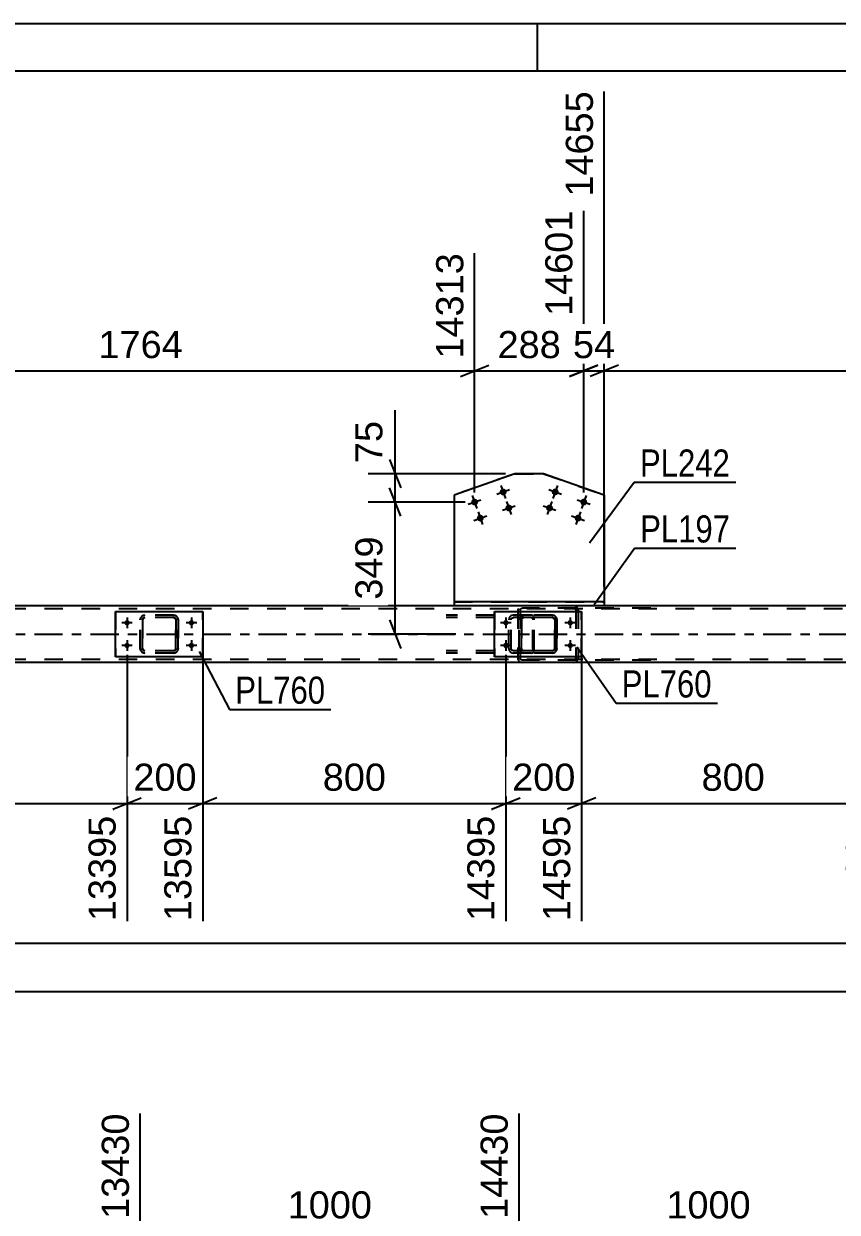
# Model space of a CAD drawing. Header units: millimetres. Extents: x -55 to 786, y -408 to 186.
# Drawn here: x 521.7 to 607.6, y 61 to 186.5 of the extents above; entities that cross this region are included whole.
import ezdxf

# ---------------------------------------------------------------- set-up
doc = ezdxf.new("R2010")
doc.units = ezdxf.units.MM
doc.linetypes.add('DXK_LINE_DOT2', pattern=[3.9198, 1.9599, -1.9599])
doc.linetypes.add('DXK_LINE_DOT3', pattern=[5.9187, 2.979, -0.9799, 0.9799, -0.9799])
doc.styles.add('Arial', font='ARIAL.TTF', dxfattribs={"height": 0.2})
doc.styles.add('Arial Narrow', font='ARIALN.TTF', dxfattribs={"height": 0.2})

# ---------------------------------------------------------------- blocks, each defined once
blk = doc.blocks.new('Unknown-318893114-1115')
at = {"color": 5, "linetype": 'Continuous'}
for p, q in [((785.92, 186.47), (-55.08, 186.47)), ((575.92, 181.47), (575.92, 186.47)), ((780.92, 181.47), (-50.08, 181.47))]:
    blk.add_line(p, q, dxfattribs=at)
blk = doc.blocks.new('Part-318893114-4706 - 4605')
at = {"color": 2, "linetype": 'Continuous'}
for p, q in [((571.39, 119.61), (571.39, 124.41)), ((571.39, 124.41), (571.39, 124.41)), ((571.39, 124.41), (580.59, 124.41)), ((580.59, 124.41), (580.59, 119.61)), ((571.39, 119.61), (571.39, 119.61)), ((580.59, 119.61), (571.39, 119.61))]:
    blk.add_line(p, q, dxfattribs=at)
at = {"color": 7, "linetype": 'DXK_LINE_DOT2'}
for p, q in [((571.39, 124.41), (571.39, 119.61)), ((571.39, 124.41), (571.39, 124.41)), ((580.59, 119.61), (580.59, 124.41)), ((571.39, 119.61), (571.39, 119.61))]:
    blk.add_line(p, q, dxfattribs=at)
blk = doc.blocks.new('Part-318893114-4733 - 4605')
at = {"color": 7, "linetype": 'DXK_LINE_DOT2'}
for p, q in [((573.88, 124.69), (573.85, 124.53)), ((573.85, 124.53), (573.85, 119.49)), ((573.89, 124.72), (573.88, 124.69)), ((574.11, 124.53), (574.13, 124.62)), ((574.11, 124.53), (574.11, 119.49)), ((574.13, 124.62), (574.18, 124.7)), ((574.36, 125.01), (574.17, 124.98)), ((574.18, 124.7), (574.26, 124.75)), ((574.26, 124.75), (574.36, 124.77)), ((587.9, 125.01), (574.36, 125.01)), ((587.9, 124.77), (574.36, 124.77)), ((579.92, 124.98), (579.72, 125.01)), ((579.72, 124.77), (579.82, 124.75)), ((579.82, 124.75), (579.91, 124.7)), ((579.91, 124.7), (579.96, 124.62)), ((579.96, 124.62), (579.98, 124.53)), ((579.98, 124.53), (579.98, 119.49)), ((580.2, 124.69), (580.2, 124.72)), ((580.24, 124.53), (580.2, 124.69)), ((580.24, 124.53), (580.24, 119.49)), ((573.85, 119.49), (573.87, 119.41)), ((573.87, 119.41), (573.89, 119.31)), ((574.12, 119.43), (574.11, 119.49)), ((574.13, 119.4), (574.12, 119.43)), ((574.18, 119.32), (574.13, 119.4)), ((574.26, 119.27), (574.18, 119.32)), ((574.36, 119.25), (574.26, 119.27)), ((587.9, 119.25), (574.36, 119.25)), ((579.82, 119.27), (579.72, 119.25)), ((579.91, 119.32), (579.82, 119.27)), ((579.96, 119.4), (579.91, 119.32)), ((579.96, 119.4), (579.97, 119.43)), ((579.97, 119.43), (579.98, 119.49)), ((580.2, 119.31), (580.22, 119.41)), ((580.22, 119.41), (580.24, 119.49)), ((574.17, 119.05), (574.36, 119.01)), ((587.9, 119.01), (574.36, 119.01)), ((579.72, 119.01), (579.92, 119.05))]:
    blk.add_line(p, q, dxfattribs=at)
for centre, start, end in [((579.74, 124.51), 24.32, 69.2417), ((574.34, 119.51), 204.32, 249.2417), ((579.74, 119.51), 290.7583, 335.68)]:
    blk.add_arc(centre, 0.496, start, end, dxfattribs=at)
blk = doc.blocks.new('Part-318893114-4707 - 4605')
at = {"color": 7, "linetype": 'DXK_LINE_DOT2'}
for p, q in [((573.99, 123.53), (574.03, 123.72)), ((574.03, 123.72), (573.99, 123.53)), ((573.99, 120.49), (573.99, 123.53)), ((573.99, 123.53), (573.99, 123.53)), ((573.99, 120.49), (573.99, 123.53)), ((574.23, 123.53), (574.25, 123.62)), ((574.25, 123.62), (574.23, 123.53)), ((574.23, 120.49), (574.23, 123.53)), ((574.23, 123.53), (574.23, 123.53)), ((574.23, 123.53), (574.23, 120.49)), ((574.25, 123.62), (574.3, 123.7)), ((574.3, 123.7), (574.25, 123.62)), ((574.29, 123.98), (574.47, 124.01)), ((574.47, 124.01), (574.29, 123.98)), ((574.29, 123.98), (574.29, 123.98)), ((574.3, 123.7), (574.38, 123.75)), ((574.38, 123.75), (574.3, 123.7)), ((574.38, 123.75), (574.47, 123.77)), ((574.47, 123.77), (574.38, 123.75)), ((577.51, 124.01), (574.47, 124.01)), ((577.51, 123.77), (574.47, 123.77)), ((577.51, 124.01), (577.69, 123.98)), ((577.7, 123.98), (577.51, 124.01)), ((577.51, 123.77), (577.61, 123.75)), ((577.6, 123.75), (577.51, 123.77)), ((577.6, 123.75), (577.61, 123.75)), ((577.68, 123.7), (577.6, 123.75)), ((577.61, 123.75), (577.68, 123.7)), ((577.68, 123.7), (577.74, 123.62)), ((577.73, 123.62), (577.68, 123.7)), ((577.75, 123.53), (577.73, 123.62)), ((577.74, 123.62), (577.75, 123.53)), ((577.75, 120.49), (577.75, 123.53)), ((577.75, 123.53), (577.75, 123.53)), ((577.75, 123.53), (577.75, 120.49)), ((577.95, 123.72), (577.99, 123.53)), ((577.99, 123.53), (577.96, 123.72)), ((577.99, 120.49), (577.99, 123.53)), ((577.99, 123.53), (577.99, 123.53)), ((577.99, 123.53), (577.99, 120.49)), ((573.99, 120.49), (573.99, 120.49)), ((574.03, 120.31), (573.99, 120.49)), ((573.99, 120.49), (574.03, 120.31)), ((574.23, 120.49), (574.23, 120.49)), ((574.25, 120.4), (574.23, 120.49)), ((574.23, 120.49), (574.25, 120.4)), ((574.3, 120.32), (574.25, 120.4)), ((574.25, 120.4), (574.3, 120.32)), ((574.29, 120.05), (574.29, 120.05)), ((574.47, 120.01), (574.29, 120.05)), ((574.29, 120.05), (574.47, 120.01)), ((574.38, 120.27), (574.3, 120.32)), ((574.3, 120.32), (574.38, 120.27)), ((574.47, 120.25), (574.38, 120.27)), ((574.38, 120.27), (574.47, 120.25)), ((577.51, 120.25), (574.47, 120.25)), ((577.51, 120.01), (574.47, 120.01)), ((577.61, 120.27), (577.51, 120.25)), ((577.51, 120.25), (577.6, 120.27)), ((577.69, 120.05), (577.51, 120.01)), ((577.51, 120.01), (577.7, 120.05)), ((577.6, 120.27), (577.68, 120.32)), ((577.6, 120.27), (577.61, 120.27)), ((577.68, 120.32), (577.61, 120.27)), ((577.74, 120.4), (577.68, 120.32)), ((577.68, 120.32), (577.73, 120.4)), ((577.73, 120.4), (577.75, 120.49)), ((577.75, 120.49), (577.74, 120.4)), ((577.75, 120.49), (577.75, 120.49)), ((577.99, 120.49), (577.95, 120.31)), ((577.96, 120.31), (577.99, 120.49)), ((577.99, 120.49), (577.99, 120.49))]:
    blk.add_line(p, q, dxfattribs=at)
at = {"color": 7, "linetype": 'DXK_LINE_DOT3'}
blk.add_line((576, 122.01), (575.99, 122.01), dxfattribs=at)
at = {"color": 7, "linetype": 'DXK_LINE_DOT2'}
for centre, start, end in [((574.47, 123.53), 112.5, 157.5), ((574.47, 123.53), 112.5, 157.5), ((577.51, 123.53), 22.5, 67.5), ((577.51, 123.53), 22.5, 67.5), ((574.47, 120.49), 202.5, 247.5), ((574.47, 120.49), 202.5, 247.5), ((577.51, 120.49), 292.5, 337.5), ((577.51, 120.49), 292.5, 337.5)]:
    blk.add_arc(centre, 0.48, start, end, dxfattribs=at)
blk = doc.blocks.new('Part-318893114-4747 - 4605')
at = {"color": 7, "linetype": 'DXK_LINE_DOT2'}
for p, q in [((575.32, 124.01), (566.28, 124.01)), ((575.32, 123.77), (566.28, 123.77)), ((572.94, 123.72), (572.9, 123.53)), ((572.9, 120.49), (572.9, 123.53)), ((573.15, 123.53), (573.17, 123.62)), ((573.15, 120.49), (573.15, 123.53)), ((573.17, 123.62), (573.23, 123.7)), ((573.41, 124.01), (573.21, 123.98)), ((573.23, 123.7), (573.31, 123.75)), ((573.31, 123.75), (573.41, 123.77)), ((573.85, 123.77), (573.85, 124.01)), ((575.42, 123.98), (575.32, 124.01)), ((575.32, 123.77), (575.37, 123.75)), ((575.37, 123.75), (575.41, 123.7)), ((575.41, 123.7), (575.44, 123.62)), ((575.51, 123.87), (575.42, 123.98)), ((575.44, 123.62), (575.45, 123.53)), ((575.45, 120.49), (575.45, 123.53)), ((575.57, 123.72), (575.51, 123.87)), ((575.59, 123.53), (575.57, 123.72)), ((575.59, 120.49), (575.59, 123.53)), ((575.32, 120.25), (566.28, 120.25)), ((575.32, 120.01), (566.28, 120.01)), ((572.9, 120.49), (572.94, 120.31)), ((573.17, 120.4), (573.15, 120.49)), ((573.23, 120.32), (573.17, 120.4)), ((573.21, 120.05), (573.41, 120.01)), ((573.31, 120.27), (573.23, 120.32)), ((573.41, 120.25), (573.31, 120.27)), ((573.85, 120.01), (573.85, 120.25)), ((575.37, 120.27), (575.32, 120.25)), ((575.32, 120.01), (575.42, 120.05)), ((575.41, 120.32), (575.37, 120.27)), ((575.44, 120.4), (575.41, 120.32)), ((575.42, 120.05), (575.51, 120.15)), ((575.45, 120.49), (575.44, 120.4)), ((575.51, 120.15), (575.57, 120.31)), ((575.57, 120.31), (575.59, 120.49))]:
    blk.add_line(p, q, dxfattribs=at)
for centre, start, end in [((573.39, 123.52), 111.1513, 156.1048), ((573.39, 120.51), 203.8952, 248.8487)]:
    blk.add_arc(centre, 0.492, start, end, dxfattribs=at)
blk = doc.blocks.new('Bolt-318893114-4772 - 4605')
at = {"linetype": 'Continuous'}
for points in [[(572.31, 123.21), (572.32, 123.27), (572.34, 123.33), (572.37, 123.38), (572.41, 123.42), (572.45, 123.46), (572.51, 123.48), (572.56, 123.49), (572.62, 123.49), (572.68, 123.48), (572.73, 123.46), (572.78, 123.42), (572.82, 123.38), (572.85, 123.33), (572.87, 123.27), (572.87, 123.21), (572.87, 123.15), (572.85, 123.1), (572.82, 123.05), (572.78, 123), (572.73, 122.97), (572.68, 122.95), (572.62, 122.93), (572.56, 122.93), (572.51, 122.95), (572.45, 122.97), (572.41, 123), (572.37, 123.05), (572.34, 123.1), (572.32, 123.15)], [(579.11, 123.21), (579.12, 123.27), (579.14, 123.33), (579.17, 123.38), (579.21, 123.42), (579.25, 123.46), (579.31, 123.48), (579.36, 123.49), (579.42, 123.49), (579.48, 123.48), (579.53, 123.46), (579.58, 123.42), (579.62, 123.38), (579.65, 123.33), (579.67, 123.27), (579.67, 123.21), (579.67, 123.15), (579.65, 123.1), (579.62, 123.05), (579.58, 123), (579.53, 122.97), (579.48, 122.95), (579.42, 122.93), (579.36, 122.93), (579.31, 122.95), (579.25, 122.97), (579.21, 123), (579.17, 123.05), (579.14, 123.1), (579.12, 123.15)], [(572.31, 120.81), (572.32, 120.87), (572.34, 120.93), (572.37, 120.98), (572.41, 121.02), (572.45, 121.06), (572.51, 121.08), (572.56, 121.09), (572.62, 121.09), (572.68, 121.08), (572.73, 121.06), (572.78, 121.02), (572.82, 120.98), (572.85, 120.93), (572.87, 120.87), (572.87, 120.81), (572.87, 120.75), (572.85, 120.7), (572.82, 120.65), (572.78, 120.6), (572.73, 120.57), (572.68, 120.55), (572.62, 120.53), (572.56, 120.53), (572.51, 120.55), (572.45, 120.57), (572.41, 120.6), (572.37, 120.65), (572.34, 120.7), (572.32, 120.75)], [(579.11, 120.81), (579.12, 120.87), (579.14, 120.93), (579.17, 120.98), (579.21, 121.02), (579.25, 121.06), (579.31, 121.08), (579.36, 121.09), (579.42, 121.09), (579.48, 121.08), (579.53, 121.06), (579.58, 121.02), (579.62, 120.98), (579.65, 120.93), (579.67, 120.87), (579.67, 120.81), (579.67, 120.75), (579.65, 120.7), (579.62, 120.65), (579.58, 120.6), (579.53, 120.57), (579.48, 120.55), (579.42, 120.53), (579.36, 120.53), (579.31, 120.55), (579.25, 120.57), (579.21, 120.6), (579.17, 120.65), (579.14, 120.7), (579.12, 120.75)]]:
    blk.add_hatch(color=1, dxfattribs=at).paths.add_polyline_path(points)
at = {"color": 1, "linetype": 'Continuous'}
for p, q in [((573.15, 123.21), (572.03, 123.21)), ((572.59, 123.77), (572.59, 122.65)), ((579.95, 123.21), (578.83, 123.21)), ((579.39, 123.77), (579.39, 122.65)), ((573.15, 120.81), (572.03, 120.81)), ((572.59, 121.37), (572.59, 120.25)), ((579.95, 120.81), (578.83, 120.81)), ((579.39, 121.37), (579.39, 120.25))]:
    blk.add_line(p, q, dxfattribs=at)
blk = doc.blocks.new('Bolt-318893114-4773 - 4605')
at = {"linetype": 'Continuous'}
for points in [[(572.54, 136.75), (572.48, 136.71), (572.41, 136.68), (572.33, 136.67), (572.26, 136.67), (572.18, 136.69), (572.12, 136.73), (572.06, 136.77), (572.01, 136.83), (571.98, 136.9), (571.96, 136.97), (571.95, 137.05), (571.96, 137.12), (571.99, 137.19), (572.03, 137.25), (572.08, 137.31), (572.15, 137.35), (572.22, 137.38), (572.29, 137.39), (572.37, 137.38), (572.44, 137.36), (572.51, 137.33), (572.57, 137.28), (572.61, 137.22), (572.65, 137.16), (572.67, 137.08), (572.67, 137.01), (572.66, 136.94), (572.63, 136.86), (572.59, 136.8)], [(569.52, 135.68), (569.46, 135.64), (569.39, 135.61), (569.31, 135.6), (569.24, 135.6), (569.17, 135.62), (569.1, 135.66), (569.04, 135.7), (568.99, 135.76), (568.96, 135.83), (568.94, 135.9), (568.94, 135.98), (568.95, 136.05), (568.97, 136.12), (569.02, 136.18), (569.07, 136.24), (569.13, 136.28), (569.2, 136.31), (569.28, 136.32), (569.35, 136.31), (569.42, 136.29), (569.49, 136.26), (569.55, 136.21), (569.6, 136.15), (569.63, 136.09), (569.65, 136.01), (569.66, 135.94), (569.64, 135.87), (569.62, 135.79), (569.58, 135.73)], [(573.14, 135.05), (573.08, 135.01), (573.01, 134.98), (572.93, 134.97), (572.86, 134.98), (572.78, 135), (572.72, 135.03), (572.66, 135.08), (572.61, 135.14), (572.58, 135.2), (572.56, 135.27), (572.55, 135.35), (572.57, 135.42), (572.59, 135.49), (572.63, 135.56), (572.69, 135.61), (572.75, 135.65), (572.82, 135.68), (572.89, 135.69), (572.97, 135.69), (573.04, 135.67), (573.11, 135.63), (573.17, 135.59), (573.21, 135.53), (573.25, 135.46), (573.27, 135.39), (573.27, 135.31), (573.26, 135.24), (573.23, 135.17), (573.19, 135.11)], [(570.12, 133.98), (570.06, 133.94), (569.99, 133.91), (569.92, 133.9), (569.84, 133.91), (569.77, 133.93), (569.7, 133.96), (569.64, 134.01), (569.6, 134.07), (569.56, 134.13), (569.54, 134.2), (569.54, 134.28), (569.55, 134.35), (569.58, 134.42), (569.62, 134.49), (569.67, 134.54), (569.73, 134.58), (569.8, 134.61), (569.88, 134.62), (569.95, 134.62), (570.03, 134.6), (570.09, 134.56), (570.15, 134.52), (570.2, 134.46), (570.23, 134.39), (570.25, 134.32), (570.26, 134.24), (570.25, 134.17), (570.22, 134.1), (570.18, 134.04)]]:
    blk.add_hatch(color=1, dxfattribs=at).paths.add_polyline_path(points)
at = {"color": 1, "linetype": 'Continuous'}
for p, q in [((571.63, 136.79), (572.99, 137.27)), ((572.07, 137.71), (572.55, 136.35)), ((568.62, 135.72), (569.97, 136.2)), ((569.05, 136.64), (569.54, 135.28)), ((572.23, 135.09), (573.59, 135.57)), ((572.67, 136.01), (573.15, 134.65)), ((569.22, 134.02), (570.58, 134.5)), ((569.66, 134.94), (570.14, 133.58))]:
    blk.add_line(p, q, dxfattribs=at)
blk = doc.blocks.new('Bolt-318893114-4774 - 4605')
at = {"linetype": 'Continuous'}
for points in [[(532.31, 123.21), (532.32, 123.27), (532.34, 123.33), (532.37, 123.38), (532.41, 123.42), (532.45, 123.46), (532.51, 123.48), (532.56, 123.49), (532.62, 123.49), (532.68, 123.48), (532.73, 123.46), (532.78, 123.42), (532.82, 123.38), (532.85, 123.33), (532.87, 123.27), (532.87, 123.21), (532.87, 123.15), (532.85, 123.1), (532.82, 123.05), (532.78, 123), (532.73, 122.97), (532.68, 122.95), (532.62, 122.93), (532.56, 122.93), (532.51, 122.95), (532.45, 122.97), (532.41, 123), (532.37, 123.05), (532.34, 123.1), (532.32, 123.15)], [(539.11, 123.21), (539.12, 123.27), (539.14, 123.33), (539.17, 123.38), (539.21, 123.42), (539.25, 123.46), (539.31, 123.48), (539.36, 123.49), (539.42, 123.49), (539.48, 123.48), (539.53, 123.46), (539.58, 123.42), (539.62, 123.38), (539.65, 123.33), (539.67, 123.27), (539.67, 123.21), (539.67, 123.15), (539.65, 123.1), (539.62, 123.05), (539.58, 123), (539.53, 122.97), (539.48, 122.95), (539.42, 122.93), (539.36, 122.93), (539.31, 122.95), (539.25, 122.97), (539.21, 123), (539.17, 123.05), (539.14, 123.1), (539.12, 123.15)], [(532.31, 120.81), (532.32, 120.87), (532.34, 120.93), (532.37, 120.98), (532.41, 121.02), (532.45, 121.06), (532.51, 121.08), (532.56, 121.09), (532.62, 121.09), (532.68, 121.08), (532.73, 121.06), (532.78, 121.02), (532.82, 120.98), (532.85, 120.93), (532.87, 120.87), (532.87, 120.81), (532.87, 120.75), (532.85, 120.7), (532.82, 120.65), (532.78, 120.6), (532.73, 120.57), (532.68, 120.55), (532.62, 120.53), (532.56, 120.53), (532.51, 120.55), (532.45, 120.57), (532.41, 120.6), (532.37, 120.65), (532.34, 120.7), (532.32, 120.75)], [(539.11, 120.81), (539.12, 120.87), (539.14, 120.93), (539.17, 120.98), (539.21, 121.02), (539.25, 121.06), (539.31, 121.08), (539.36, 121.09), (539.42, 121.09), (539.48, 121.08), (539.53, 121.06), (539.58, 121.02), (539.62, 120.98), (539.65, 120.93), (539.67, 120.87), (539.67, 120.81), (539.67, 120.75), (539.65, 120.7), (539.62, 120.65), (539.58, 120.6), (539.53, 120.57), (539.48, 120.55), (539.42, 120.53), (539.36, 120.53), (539.31, 120.55), (539.25, 120.57), (539.21, 120.6), (539.17, 120.65), (539.14, 120.7), (539.12, 120.75)]]:
    blk.add_hatch(color=1, dxfattribs=at).paths.add_polyline_path(points)
at = {"color": 1, "linetype": 'Continuous'}
for p, q in [((533.15, 123.21), (532.03, 123.21)), ((532.59, 123.77), (532.59, 122.65)), ((539.95, 123.21), (538.83, 123.21)), ((539.39, 123.77), (539.39, 122.65)), ((533.15, 120.81), (532.03, 120.81)), ((532.59, 121.37), (532.59, 120.25)), ((539.95, 120.81), (538.83, 120.81)), ((539.39, 121.37), (539.39, 120.25))]:
    blk.add_line(p, q, dxfattribs=at)
blk = doc.blocks.new('Part-318893114-4783 - 4605')
at = {"color": 7, "linetype": 'DXK_LINE_DOT2'}
for p, q in [((533.99, 123.53), (534.03, 123.72)), ((534.03, 123.72), (533.99, 123.53)), ((533.99, 120.49), (533.99, 123.53)), ((533.99, 123.53), (533.99, 123.53)), ((533.99, 120.49), (533.99, 123.53)), ((534.23, 123.53), (534.25, 123.62)), ((534.25, 123.62), (534.23, 123.53)), ((534.23, 120.49), (534.23, 123.53)), ((534.23, 123.53), (534.23, 123.53)), ((534.23, 123.53), (534.23, 120.49)), ((534.25, 123.62), (534.3, 123.7)), ((534.3, 123.7), (534.25, 123.62)), ((534.29, 123.98), (534.47, 124.01)), ((534.47, 124.01), (534.29, 123.98)), ((534.29, 123.98), (534.29, 123.98)), ((534.3, 123.7), (534.38, 123.75)), ((534.38, 123.75), (534.3, 123.7)), ((534.38, 123.75), (534.47, 123.77)), ((534.47, 123.77), (534.38, 123.75)), ((537.51, 124.01), (534.47, 124.01)), ((537.51, 123.77), (534.47, 123.77)), ((537.51, 124.01), (537.69, 123.98)), ((537.7, 123.98), (537.51, 124.01)), ((537.51, 123.77), (537.61, 123.75)), ((537.6, 123.75), (537.51, 123.77)), ((537.6, 123.75), (537.61, 123.75)), ((537.68, 123.7), (537.6, 123.75)), ((537.61, 123.75), (537.68, 123.7)), ((537.68, 123.7), (537.74, 123.62)), ((537.73, 123.62), (537.68, 123.7)), ((537.75, 123.53), (537.73, 123.62)), ((537.74, 123.62), (537.75, 123.53)), ((537.75, 120.49), (537.75, 123.53)), ((537.75, 123.53), (537.75, 123.53)), ((537.75, 123.53), (537.75, 120.49)), ((537.95, 123.72), (537.99, 123.53)), ((537.99, 123.53), (537.96, 123.72)), ((537.99, 120.49), (537.99, 123.53)), ((537.99, 123.53), (537.99, 123.53)), ((537.99, 123.53), (537.99, 120.49)), ((533.99, 120.49), (533.99, 120.49)), ((534.03, 120.31), (533.99, 120.49)), ((533.99, 120.49), (534.03, 120.31)), ((534.23, 120.49), (534.23, 120.49)), ((534.25, 120.4), (534.23, 120.49)), ((534.23, 120.49), (534.25, 120.4)), ((534.3, 120.32), (534.25, 120.4)), ((534.25, 120.4), (534.3, 120.32)), ((534.29, 120.05), (534.29, 120.05)), ((534.47, 120.01), (534.29, 120.05)), ((534.29, 120.05), (534.47, 120.01)), ((534.38, 120.27), (534.3, 120.32)), ((534.3, 120.32), (534.38, 120.27)), ((534.47, 120.25), (534.38, 120.27)), ((534.38, 120.27), (534.47, 120.25)), ((537.51, 120.25), (534.47, 120.25)), ((537.51, 120.01), (534.47, 120.01)), ((537.61, 120.27), (537.51, 120.25)), ((537.51, 120.25), (537.6, 120.27)), ((537.69, 120.05), (537.51, 120.01)), ((537.51, 120.01), (537.7, 120.05)), ((537.6, 120.27), (537.68, 120.32)), ((537.6, 120.27), (537.61, 120.27)), ((537.68, 120.32), (537.61, 120.27)), ((537.74, 120.4), (537.68, 120.32)), ((537.68, 120.32), (537.73, 120.4)), ((537.73, 120.4), (537.75, 120.49)), ((537.75, 120.49), (537.74, 120.4)), ((537.75, 120.49), (537.75, 120.49)), ((537.99, 120.49), (537.95, 120.31)), ((537.96, 120.31), (537.99, 120.49)), ((537.99, 120.49), (537.99, 120.49))]:
    blk.add_line(p, q, dxfattribs=at)
at = {"color": 7, "linetype": 'DXK_LINE_DOT3'}
blk.add_line((536, 122.01), (535.99, 122.01), dxfattribs=at)
at = {"color": 7, "linetype": 'DXK_LINE_DOT2'}
for centre, start, end in [((534.47, 123.53), 112.5, 157.5), ((534.47, 123.53), 112.5, 157.5), ((537.51, 123.53), 22.5, 67.5), ((537.51, 123.53), 22.5, 67.5), ((534.47, 120.49), 202.5, 247.5), ((534.47, 120.49), 202.5, 247.5), ((537.51, 120.49), 292.5, 337.5), ((537.51, 120.49), 292.5, 337.5)]:
    blk.add_arc(centre, 0.48, start, end, dxfattribs=at)
blk = doc.blocks.new('Part-318893114-4788 - 4605')
at = {"color": 2, "linetype": 'Continuous'}
for p, q in [((531.39, 119.61), (531.39, 124.41)), ((531.39, 124.41), (531.39, 124.41)), ((531.39, 124.41), (540.59, 124.41)), ((540.59, 124.41), (540.59, 119.61)), ((531.39, 119.61), (531.39, 119.61)), ((540.59, 119.61), (531.39, 119.61))]:
    blk.add_line(p, q, dxfattribs=at)
at = {"color": 7, "linetype": 'DXK_LINE_DOT2'}
for p, q in [((531.39, 124.41), (531.39, 119.61)), ((531.39, 124.41), (531.39, 124.41)), ((540.59, 119.61), (540.59, 124.41)), ((531.39, 119.61), (531.39, 119.61))]:
    blk.add_line(p, q, dxfattribs=at)
blk = doc.blocks.new('Part-318893114-4844 - 4605')
at = {"color": 7, "linetype": 'DXK_LINE_DOT2'}
for p, q in [((702.22, 124.69), (43.4, 124.69)), ((582.99, 125.01), (567.13, 125.01)), ((702.22, 119.33), (43.4, 119.33))]:
    blk.add_line(p, q, dxfattribs=at)
at = {"color": 2, "linetype": 'Continuous'}
for p, q in [((567.13, 125.01), (498.73, 125.01)), ((652.36, 125.01), (582.99, 125.01)), ((698.22, 119.01), (43.4, 119.01))]:
    blk.add_line(p, q, dxfattribs=at)
at = {"color": 7, "linetype": 'DXK_LINE_DOT3'}
blk.add_line((43.4, 122.01), (702.22, 122.01), dxfattribs=at)
blk = doc.blocks.new('Bolt-318893114-4871 - 4605')
at = {"linetype": 'Continuous'}
for points in [[(577.81, 137.39), (577.88, 137.38), (577.95, 137.36), (578.02, 137.32), (578.07, 137.27), (578.12, 137.21), (578.15, 137.14), (578.16, 137.07), (578.16, 136.99), (578.15, 136.92), (578.12, 136.85), (578.07, 136.79), (578.02, 136.74), (577.95, 136.7), (577.88, 136.68), (577.81, 136.67), (577.73, 136.68), (577.66, 136.7), (577.59, 136.74), (577.54, 136.79), (577.49, 136.85), (577.46, 136.92), (577.45, 136.99), (577.45, 137.07), (577.46, 137.14), (577.49, 137.21), (577.54, 137.27), (577.59, 137.32), (577.66, 137.36), (577.73, 137.38)], [(577.2, 135.69), (577.28, 135.68), (577.35, 135.66), (577.42, 135.62), (577.47, 135.57), (577.52, 135.51), (577.55, 135.44), (577.56, 135.37), (577.56, 135.29), (577.55, 135.22), (577.52, 135.15), (577.47, 135.09), (577.42, 135.04), (577.35, 135), (577.28, 134.98), (577.2, 134.97), (577.13, 134.98), (577.06, 135), (576.99, 135.04), (576.94, 135.09), (576.89, 135.15), (576.86, 135.22), (576.85, 135.29), (576.85, 135.37), (576.86, 135.44), (576.89, 135.51), (576.94, 135.57), (576.99, 135.62), (577.06, 135.66), (577.13, 135.68)], [(580.82, 136.32), (580.9, 136.31), (580.97, 136.29), (581.03, 136.25), (581.09, 136.2), (581.13, 136.14), (581.16, 136.07), (581.18, 136), (581.18, 135.92), (581.16, 135.85), (581.13, 135.78), (581.09, 135.72), (581.03, 135.67), (580.97, 135.63), (580.9, 135.61), (580.82, 135.6), (580.75, 135.61), (580.67, 135.63), (580.61, 135.67), (580.55, 135.72), (580.51, 135.78), (580.48, 135.85), (580.46, 135.92), (580.46, 136), (580.48, 136.07), (580.51, 136.14), (580.55, 136.2), (580.61, 136.25), (580.67, 136.29), (580.75, 136.31)], [(580.22, 134.62), (580.29, 134.61), (580.37, 134.59), (580.43, 134.55), (580.49, 134.5), (580.53, 134.44), (580.56, 134.37), (580.58, 134.3), (580.58, 134.22), (580.56, 134.15), (580.53, 134.08), (580.49, 134.02), (580.43, 133.97), (580.37, 133.93), (580.29, 133.91), (580.22, 133.9), (580.14, 133.91), (580.07, 133.93), (580.01, 133.97), (579.95, 134.02), (579.91, 134.08), (579.88, 134.15), (579.86, 134.22), (579.86, 134.3), (579.88, 134.37), (579.91, 134.44), (579.95, 134.5), (580.01, 134.55), (580.07, 134.59), (580.14, 134.61)]]:
    blk.add_hatch(color=1, dxfattribs=at).paths.add_polyline_path(points)
at = {"color": 1, "linetype": 'Continuous'}
for p, q in [((577.13, 137.27), (578.48, 136.79)), ((578.05, 137.71), (577.56, 136.35)), ((576.52, 135.57), (577.88, 135.09)), ((577.44, 136.01), (576.96, 134.65)), ((580.14, 136.2), (581.5, 135.72)), ((581.06, 136.64), (580.58, 135.28)), ((579.54, 134.5), (580.9, 134.02)), ((580.46, 134.94), (579.98, 133.58))]:
    blk.add_line(p, q, dxfattribs=at)
blk = doc.blocks.new('Part-318893114-4888 - 4605')
at = {"color": 2, "linetype": 'Continuous'}
for p, q in [((582.99, 125.41), (567.13, 125.41)), ((567.13, 125.41), (567.13, 125.01)), ((582.99, 125.01), (567.13, 125.01)), ((582.99, 125.41), (582.99, 125.01))]:
    blk.add_line(p, q, dxfattribs=at)
blk = doc.blocks.new('Part-318893114-4893 - 4605')
at = {"color": 2, "linetype": 'Continuous'}
for p, q in [((573.54, 138.95), (567.13, 136.68)), ((576.58, 138.95), (573.54, 138.95)), ((573.54, 138.95), (573.54, 138.95)), ((582.99, 136.68), (576.58, 138.95)), ((576.58, 138.95), (576.58, 138.95)), ((567.13, 136.68), (567.13, 125.41)), ((582.99, 136.68), (582.99, 125.41))]:
    blk.add_line(p, q, dxfattribs=at)
at = {"color": 7, "linetype": 'DXK_LINE_DOT2'}
for p, q in [((573.54, 138.95), (567.13, 136.68)), ((573.54, 138.95), (576.58, 138.95)), ((576.58, 138.95), (582.99, 136.68)), ((567.13, 125.41), (582.99, 125.41)), ((567.13, 125.41), (582.99, 125.41))]:
    blk.add_line(p, q, dxfattribs=at)
blk = doc.blocks.new('StraightDimension-318893114-4480 - 2647')
at = {"color": 7, "linetype": 'Continuous'}
for p, q in [((493.99, 15.44), (493.99, 71.37)), ((533.99, 15.44), (533.99, 71.37)), ((495.49, 59.55), (492.49, 58.35)), ((532.49, 58.35), (535.49, 59.55)), ((493.99, 58.95), (533.99, 58.95))]:
    blk.add_line(p, q, dxfattribs=at)
at = {"color": 0}
blk.add_wipeout([(519.04, 59.7), (519.04, 63.9), (508.94, 63.9), (508.94, 59.7)], dxfattribs=at)
at = {"color": 3, "style": 'Arial'}
blk.add_text('1000', height=2.865, dxfattribs=at).set_placement((509.54, 60.3))
at = {"color": 0, "linetype": 'Continuous'}
blk.add_wipeout([(533.39, 71.97), (529.19, 71.97), (529.19, 59.65), (533.39, 59.65)], dxfattribs=at)
at = {"color": 3, "linetype": 'Continuous', "style": 'Arial'}
blk.add_text('13430', height=2.865, rotation=90.0002, dxfattribs=at).set_placement((532.79, 60.25))
blk = doc.blocks.new('StraightDimension-318893114-4490 - 2647')
at = {"color": 7, "linetype": 'Continuous'}
for p, q in [((533.99, 15.44), (533.99, 71.37)), ((573.99, 16.33), (573.99, 71.37)), ((535.49, 59.55), (532.49, 58.35)), ((572.49, 58.35), (575.49, 59.55)), ((533.99, 58.95), (573.99, 58.95))]:
    blk.add_line(p, q, dxfattribs=at)
at = {"color": 0}
blk.add_wipeout([(559.04, 59.7), (559.04, 63.9), (548.95, 63.9), (548.95, 59.7)], dxfattribs=at)
at = {"color": 3, "style": 'Arial'}
blk.add_text('1000', height=2.865, dxfattribs=at).set_placement((549.55, 60.3))
at = {"color": 0, "linetype": 'Continuous'}
blk.add_wipeout([(573.39, 71.97), (569.19, 71.97), (569.19, 59.65), (573.39, 59.65)], dxfattribs=at)
at = {"color": 3, "linetype": 'Continuous', "style": 'Arial'}
blk.add_text('14430', height=2.865, rotation=90.0002, dxfattribs=at).set_placement((572.79, 60.25))
blk = doc.blocks.new('StraightDimension-318893114-4500 - 2647')
at = {"color": 7, "linetype": 'Continuous'}
for p, q in [((573.99, 16.33), (573.99, 71.37)), ((613.99, 16.33), (613.99, 71.37)), ((575.49, 59.55), (572.49, 58.35)), ((612.49, 58.35), (615.49, 59.55)), ((573.99, 58.95), (613.99, 58.95))]:
    blk.add_line(p, q, dxfattribs=at)
at = {"color": 0}
blk.add_wipeout([(599.04, 59.7), (599.04, 63.9), (588.94, 63.9), (588.94, 59.7)], dxfattribs=at)
at = {"color": 3, "style": 'Arial'}
blk.add_text('1000', height=2.865, dxfattribs=at).set_placement((589.54, 60.3))
at = {"color": 0, "linetype": 'Continuous'}
blk.add_wipeout([(613.39, 71.97), (609.19, 71.97), (609.19, 59.65), (613.39, 59.65)], dxfattribs=at)
at = {"color": 3, "linetype": 'Continuous', "style": 'Arial'}
blk.add_text('15430', height=2.865, rotation=90.0002, dxfattribs=at).set_placement((612.79, 60.25))
blk = doc.blocks.new('StraightDimension-318893114-5448 - 4605')
at = {"color": 7, "linetype": 'Continuous'}
blk.add_line((10.68, 84.26), (703.02, 84.26), dxfattribs=at)
blk = doc.blocks.new('StraightDimension-318893114-5852 - 4605')
at = {"color": 7, "linetype": 'Continuous'}
for p, q in [((498.73, 127.38), (498.73, 179.33)), ((569.3, 136.96), (569.3, 162.23)), ((500.23, 150.41), (497.23, 149.21)), ((498.73, 149.81), (569.3, 149.81)), ((567.8, 149.21), (570.8, 150.41))]:
    blk.add_line(p, q, dxfattribs=at)
at = {"color": 0}
blk.add_wipeout([(539.06, 150.56), (539.06, 154.76), (528.97, 154.76), (528.97, 150.56)], dxfattribs=at)
at = {"color": 3, "style": 'Arial'}
blk.add_text('1764', height=2.865, dxfattribs=at).set_placement((529.57, 151.16))
at = {"color": 0, "linetype": 'Continuous'}
blk.add_wipeout([(568.7, 162.83), (564.5, 162.83), (564.5, 150.51), (568.7, 150.51)], dxfattribs=at)
at = {"color": 3, "linetype": 'Continuous', "style": 'Arial'}
blk.add_text('14313', height=2.865, rotation=90.0002, dxfattribs=at).set_placement((568.1, 151.11))
blk = doc.blocks.new('StraightDimension-318893114-5459 - 4605')
at = {"color": 7, "linetype": 'Continuous'}
for p, q in [((560.91, 138.95), (560.91, 145.65)), ((560.91, 138.95), (560.91, 145.65)), ((560.31, 140.45), (561.51, 137.45)), ((572.54, 138.95), (558.06, 138.95)), ((560.91, 135.96), (560.91, 138.95)), ((561.51, 134.46), (560.31, 137.46)), ((568.3, 135.96), (558.06, 135.96))]:
    blk.add_line(p, q, dxfattribs=at)
at = {"color": 0}
blk.add_wipeout([(560.16, 145.12), (555.96, 145.12), (555.96, 139.47), (560.16, 139.47)], dxfattribs=at)
at = {"color": 3, "style": 'Arial'}
blk.add_text('75', height=2.865, rotation=90.0002, dxfattribs=at).set_placement((559.56, 140.07))
blk = doc.blocks.new('StraightDimension-318893114-5843 - 4605')
at = {"color": 7, "linetype": 'Continuous'}
for p, q in [((580.82, 136.96), (580.82, 166.73)), ((569.3, 136.96), (569.3, 162.23)), ((567.8, 149.21), (570.8, 150.41)), ((569.3, 149.81), (580.82, 149.81)), ((582.32, 150.41), (579.32, 149.21))]:
    blk.add_line(p, q, dxfattribs=at)
at = {"color": 0}
blk.add_wipeout([(578.99, 150.56), (578.99, 154.76), (571.12, 154.76), (571.12, 150.56)], dxfattribs=at)
at = {"color": 3, "style": 'Arial'}
blk.add_text('288', height=2.865, dxfattribs=at).set_placement((571.72, 151.16))
at = {"color": 0, "linetype": 'Continuous'}
blk.add_wipeout([(580.22, 167.33), (576.02, 167.33), (576.02, 155.01), (580.22, 155.01)], dxfattribs=at)
at = {"color": 3, "linetype": 'Continuous', "style": 'Arial'}
blk.add_text('14601', height=2.865, rotation=90.0002, dxfattribs=at).set_placement((579.62, 155.61))
blk = doc.blocks.new('StraightDimension-318893114-5202 - 4605')
at = {"color": 7, "linetype": 'Continuous'}
for p, q in [((500.59, 120.14), (500.59, 91.7)), ((532.59, 119.81), (532.59, 91.7)), ((502.09, 104.72), (499.09, 103.52)), ((531.09, 103.52), (534.09, 104.72)), ((500.59, 104.12), (532.59, 104.12))]:
    blk.add_line(p, q, dxfattribs=at)
at = {"color": 0}
blk.add_wipeout([(520.53, 104.87), (520.53, 109.07), (512.66, 109.07), (512.66, 104.87)], dxfattribs=at)
at = {"color": 3, "style": 'Arial'}
blk.add_text('800', height=2.865, dxfattribs=at).set_placement((513.26, 105.47))
at = {"color": 0, "linetype": 'Continuous'}
blk.add_wipeout([(531.99, 103.42), (527.79, 103.42), (527.79, 91.1), (531.99, 91.1)], dxfattribs=at)
at = {"color": 3, "linetype": 'Continuous', "style": 'Arial'}
blk.add_text('13395', height=2.865, rotation=90.0002, dxfattribs=at).set_placement((531.39, 91.7))
blk = doc.blocks.new('StraightDimension-318893114-5211 - 4605')
at = {"color": 7, "linetype": 'Continuous'}
for p, q in [((532.59, 119.81), (532.59, 91.7)), ((540.59, 119.81), (540.59, 91.7)), ((531.09, 103.52), (534.09, 104.72)), ((542.09, 104.72), (539.09, 103.52)), ((532.59, 104.12), (540.59, 104.12))]:
    blk.add_line(p, q, dxfattribs=at)
at = {"color": 0}
blk.add_wipeout([(540.53, 104.87), (540.53, 109.07), (532.66, 109.07), (532.66, 104.87)], dxfattribs=at)
at = {"color": 0, "linetype": 'Continuous'}
blk.add_wipeout([(539.99, 103.42), (535.79, 103.42), (535.79, 91.1), (539.99, 91.1)], dxfattribs=at)
at = {"color": 3, "style": 'Arial'}
blk.add_text('200', height=2.865, dxfattribs=at).set_placement((533.26, 105.47))
at = {"color": 3, "linetype": 'Continuous', "style": 'Arial'}
blk.add_text('13595', height=2.865, rotation=90.0002, dxfattribs=at).set_placement((539.39, 91.7))
blk = doc.blocks.new('StraightDimension-318893114-5220 - 4605')
at = {"color": 7, "linetype": 'Continuous'}
for p, q in [((540.59, 119.81), (540.59, 91.7)), ((572.59, 119.81), (572.59, 91.7)), ((542.09, 104.72), (539.09, 103.52)), ((571.09, 103.52), (574.09, 104.72)), ((540.59, 104.12), (572.59, 104.12))]:
    blk.add_line(p, q, dxfattribs=at)
at = {"color": 0}
blk.add_wipeout([(560.53, 104.87), (560.53, 109.07), (552.66, 109.07), (552.66, 104.87)], dxfattribs=at)
at = {"color": 3, "style": 'Arial'}
blk.add_text('800', height=2.865, dxfattribs=at).set_placement((553.26, 105.47))
at = {"color": 0, "linetype": 'Continuous'}
blk.add_wipeout([(571.99, 103.42), (567.79, 103.42), (567.79, 91.1), (571.99, 91.1)], dxfattribs=at)
at = {"color": 3, "linetype": 'Continuous', "style": 'Arial'}
blk.add_text('14395', height=2.865, rotation=90.0002, dxfattribs=at).set_placement((571.39, 91.7))
blk = doc.blocks.new('StraightDimension-318893114-5229 - 4605')
at = {"color": 7, "linetype": 'Continuous'}
for p, q in [((572.59, 119.81), (572.59, 91.7)), ((580.59, 119.81), (580.59, 91.7)), ((571.09, 103.52), (574.09, 104.72)), ((582.09, 104.72), (579.09, 103.52)), ((572.59, 104.12), (580.59, 104.12))]:
    blk.add_line(p, q, dxfattribs=at)
at = {"color": 0}
blk.add_wipeout([(580.53, 104.87), (580.53, 109.07), (572.66, 109.07), (572.66, 104.87)], dxfattribs=at)
at = {"color": 0, "linetype": 'Continuous'}
blk.add_wipeout([(579.99, 103.42), (575.79, 103.42), (575.79, 91.1), (579.99, 91.1)], dxfattribs=at)
at = {"color": 3, "style": 'Arial'}
blk.add_text('200', height=2.865, dxfattribs=at).set_placement((573.26, 105.47))
at = {"color": 3, "linetype": 'Continuous', "style": 'Arial'}
blk.add_text('14595', height=2.865, rotation=90.0002, dxfattribs=at).set_placement((579.39, 91.7))
blk = doc.blocks.new('StraightDimension-318893114-5238 - 4605')
at = {"color": 7, "linetype": 'Continuous'}
for p, q in [((580.59, 119.81), (580.59, 91.7)), ((612.59, 119.81), (612.59, 91.7)), ((582.09, 104.72), (579.09, 103.52)), ((611.09, 103.52), (614.09, 104.72)), ((580.59, 104.12), (612.59, 104.12))]:
    blk.add_line(p, q, dxfattribs=at)
at = {"color": 0}
blk.add_wipeout([(600.53, 104.87), (600.53, 109.07), (592.66, 109.07), (592.66, 104.87)], dxfattribs=at)
at = {"color": 3, "style": 'Arial'}
blk.add_text('800', height=2.865, dxfattribs=at).set_placement((593.26, 105.47))
at = {"color": 0, "linetype": 'Continuous'}
blk.add_wipeout([(611.99, 103.42), (607.79, 103.42), (607.79, 91.1), (611.99, 91.1)], dxfattribs=at)
at = {"color": 3, "linetype": 'Continuous', "style": 'Arial'}
blk.add_text('15395', height=2.865, rotation=90.0002, dxfattribs=at).set_placement((611.39, 91.7))
blk = doc.blocks.new('StraightDimension-318893114-5469 - 4605')
at = {"color": 7, "linetype": 'Continuous'}
for p, q in [((561.51, 134.46), (560.31, 137.46)), ((568.3, 135.96), (558.06, 135.96)), ((560.91, 122.01), (560.91, 135.96)), ((560.31, 123.51), (561.51, 120.51)), ((567.33, 122.01), (558.06, 122.01))]:
    blk.add_line(p, q, dxfattribs=at)
at = {"color": 0}
blk.add_wipeout([(560.16, 132.92), (555.96, 132.92), (555.96, 125.05), (560.16, 125.05)], dxfattribs=at)
at = {"color": 3, "style": 'Arial'}
blk.add_text('349', height=2.865, rotation=90.0002, dxfattribs=at).set_placement((559.56, 125.65))
blk = doc.blocks.new('StraightDimension-318893114-5502 - 4605')
at = {"color": 7, "linetype": 'Continuous'}
blk.add_line((11.48, 89.37), (702.22, 89.37), dxfattribs=at)
blk = doc.blocks.new('StraightDimension-318893114-5825 - 4605')
at = {"color": 7, "linetype": 'Continuous'}
for p, q in [((582.99, 127.03), (582.99, 179.33)), ((654.53, 131.72), (654.53, 162.23)), ((584.49, 150.41), (581.49, 149.21)), ((582.99, 149.81), (654.53, 149.81)), ((653.03, 149.21), (656.03, 150.41))]:
    blk.add_line(p, q, dxfattribs=at)
at = {"color": 0}
blk.add_wipeout([(623.8, 150.56), (623.8, 154.76), (613.71, 154.76), (613.71, 150.56)], dxfattribs=at)
at = {"color": 3, "style": 'Arial'}
blk.add_text('1789', height=2.865, dxfattribs=at).set_placement((614.31, 151.16))
at = {"color": 0, "linetype": 'Continuous'}
blk.add_wipeout([(653.93, 162.83), (649.73, 162.83), (649.73, 150.51), (653.93, 150.51)], dxfattribs=at)
at = {"color": 3, "linetype": 'Continuous', "style": 'Arial'}
blk.add_text('16444', height=2.865, rotation=90.0002, dxfattribs=at).set_placement((653.33, 151.11))
blk = doc.blocks.new('StraightDimension-318893114-5834 - 4605')
at = {"color": 7, "linetype": 'Continuous'}
for p, q in [((582.99, 127.03), (582.99, 179.33)), ((580.82, 136.96), (580.82, 166.73)), ((579.32, 149.21), (582.32, 150.41)), ((580.82, 149.81), (582.99, 149.81)), ((584.49, 150.41), (581.49, 149.21))]:
    blk.add_line(p, q, dxfattribs=at)
at = {"color": 0, "linetype": 'Continuous'}
blk.add_wipeout([(582.39, 179.93), (578.19, 179.93), (578.19, 167.61), (582.39, 167.61)], dxfattribs=at)
at = {"color": 0}
blk.add_wipeout([(584.73, 150.56), (584.73, 154.76), (579.08, 154.76), (579.08, 150.56)], dxfattribs=at)
at = {"color": 3, "linetype": 'Continuous', "style": 'Arial'}
blk.add_text('14655', height=2.865, rotation=90.0002, dxfattribs=at).set_placement((581.79, 168.21))
at = {"color": 3, "style": 'Arial'}
blk.add_text('54', height=2.865, dxfattribs=at).set_placement((579.68, 151.16))
blk = doc.blocks.new('Mark-318893114-4702 - 4605')
at = {"color": 0}
blk.add_wipeout([(594.33, 115.32), (594.33, 118.32), (584.83, 118.32), (584.83, 115.32)], dxfattribs=at)
blk.add_wipeout([(594.33, 115.32), (594.33, 118.32), (584.83, 118.32), (584.83, 115.32)], dxfattribs=at)
at = {"color": 30, "linetype": 'Continuous'}
for p, q in [((580.09, 120.68), (584.23, 114.72)), ((584.23, 114.72), (594.93, 114.72))]:
    blk.add_line(p, q, dxfattribs=at)
at = {"color": 3, "style": 'Arial Narrow'}
blk.add_text('PL760', height=2.863, dxfattribs=at).set_placement((584.83, 115.32))
blk = doc.blocks.new('Mark-318893114-4784 - 4605')
at = {"color": 0}
blk.add_wipeout([(553.52, 114.66), (553.52, 117.66), (544.02, 117.66), (544.02, 114.66)], dxfattribs=at)
blk.add_wipeout([(553.52, 114.66), (553.52, 117.66), (544.02, 117.66), (544.02, 114.66)], dxfattribs=at)
at = {"color": 30, "linetype": 'Continuous'}
for p, q in [((540.2, 120.17), (543.42, 114.06)), ((543.42, 114.06), (554.12, 114.06))]:
    blk.add_line(p, q, dxfattribs=at)
at = {"color": 3, "style": 'Arial Narrow'}
blk.add_text('PL760', height=2.863, dxfattribs=at).set_placement((544.02, 114.66))
blk = doc.blocks.new('Mark-318893114-4884 - 4605')
at = {"color": 0}
blk.add_wipeout([(596.28, 131.69), (596.28, 134.69), (586.78, 134.69), (586.78, 131.69)], dxfattribs=at)
blk.add_wipeout([(596.28, 131.69), (596.28, 134.69), (586.78, 134.69), (586.78, 131.69)], dxfattribs=at)
at = {"color": 30, "linetype": 'Continuous'}
for p, q in [((581.92, 125.15), (586.18, 131.09)), ((586.18, 131.09), (596.88, 131.09))]:
    blk.add_line(p, q, dxfattribs=at)
at = {"color": 3, "style": 'Arial Narrow'}
blk.add_text('PL197', height=2.863, dxfattribs=at).set_placement((586.78, 131.69))
blk = doc.blocks.new('Mark-318893114-4889 - 4605')
at = {"color": 0}
blk.add_wipeout([(596.27, 138.65), (596.27, 141.65), (586.76, 141.65), (586.76, 138.65)], dxfattribs=at)
blk.add_wipeout([(596.27, 138.65), (596.27, 141.65), (586.76, 141.65), (586.76, 138.65)], dxfattribs=at)
at = {"color": 30, "linetype": 'Continuous'}
for p, q in [((581.42, 131.66), (586.16, 138.05)), ((586.16, 138.05), (596.87, 138.05))]:
    blk.add_line(p, q, dxfattribs=at)
at = {"color": 3, "style": 'Arial Narrow'}
blk.add_text('PL242', height=2.863, dxfattribs=at).set_placement((586.76, 138.65))

msp = doc.modelspace()

# ---------------------------------------------------------------- block references
for name in ['Unknown-318893114-1115', 'Part-318893114-4893 - 4605', 'Bolt-318893114-4773 - 4605', 'Bolt-318893114-4871 - 4605', 'Part-318893114-4844 - 4605', 'Part-318893114-4788 - 4605', 'Part-318893114-4888 - 4605', 'Part-318893114-4706 - 4605', 'Part-318893114-4733 - 4605', 'Bolt-318893114-4774 - 4605', 'Part-318893114-4783 - 4605', 'Part-318893114-4747 - 4605', 'Bolt-318893114-4772 - 4605', 'Part-318893114-4707 - 4605']:
    msp.add_blockref(name, (0, 0))

# ---------------------------------------------------------------- next in the draw order: block references
for name in ['StraightDimension-318893114-5852 - 4605', 'StraightDimension-318893114-5448 - 4605', 'StraightDimension-318893114-4480 - 2647']:
    msp.add_blockref(name, (0, 0))

# ---------------------------------------------------------------- next in the draw order: block references
for name in ['StraightDimension-318893114-5459 - 4605', 'StraightDimension-318893114-5202 - 4605', 'StraightDimension-318893114-4490 - 2647']:
    msp.add_blockref(name, (0, 0))

# ---------------------------------------------------------------- next in the draw order: block references
for name in ['StraightDimension-318893114-5843 - 4605', 'StraightDimension-318893114-5211 - 4605', 'StraightDimension-318893114-4500 - 2647']:
    msp.add_blockref(name, (0, 0))

# ---------------------------------------------------------------- next in the draw order: block references
for name in ['StraightDimension-318893114-5825 - 4605', 'StraightDimension-318893114-5469 - 4605', 'StraightDimension-318893114-5220 - 4605']:
    msp.add_blockref(name, (0, 0))

# ---------------------------------------------------------------- next in the draw order: block references
for name in ['StraightDimension-318893114-5834 - 4605', 'Mark-318893114-4784 - 4605', 'StraightDimension-318893114-5229 - 4605']:
    msp.add_blockref(name, (0, 0))

# ---------------------------------------------------------------- next in the draw order: block references
for name in ['Mark-318893114-4884 - 4605', 'StraightDimension-318893114-5238 - 4605']:
    msp.add_blockref(name, (0, 0))

# ---------------------------------------------------------------- next in the draw order: block references
for name in ['Mark-318893114-4889 - 4605', 'Mark-318893114-4702 - 4605', 'StraightDimension-318893114-5502 - 4605']:
    msp.add_blockref(name, (0, 0))

doc.saveas('drawing.dxf')
